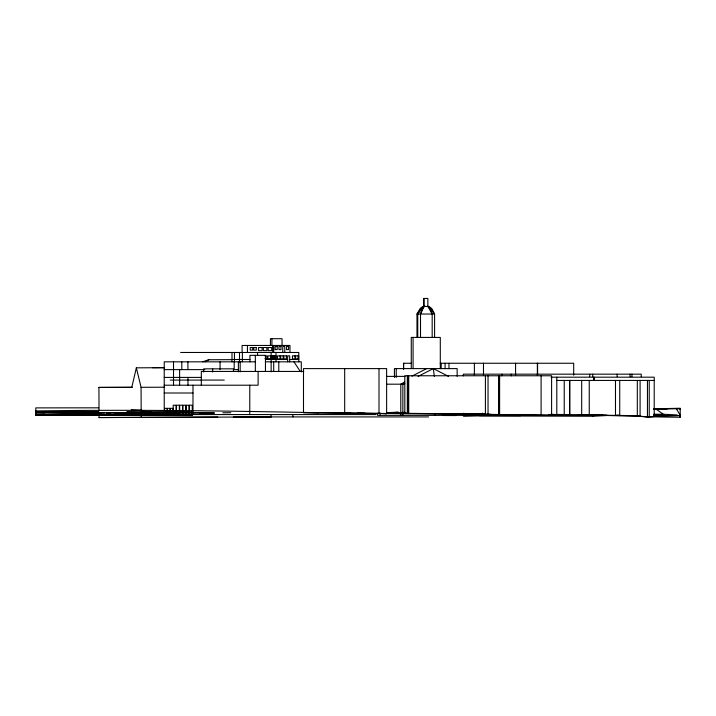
<?xml version="1.0" encoding="UTF-8"?>
<svg xmlns="http://www.w3.org/2000/svg" width="716" height="716" viewBox="0 0 716 716"><rect width="100%" height="100%" fill="white"/><g stroke="black" fill="none" stroke-linecap="round" stroke-linejoin="round"><path stroke-width="1.07" d="M680.191 409.642L680.182 408.254L654.173 408.809M680.191 417.249L680.2 415.513L653.636 415.88L678.007 415.638M680.191 415.942L680.2 414.439L680.191 416.408L680.2 408.523L653.717 408.657M164.599 367.666L136.353 367.836L131.789 387.329L98.933 387.419L99.023 410.85M417.75 337.424L417.75 314.038L419.979 309.115A10.668 6.739 -65 0 1 422.735 306.779L423.711 306.242L428.982 306.716A11.026 9.845 -74.1 0 1 431.963 308.99L434.594 314.038L434.594 337.424M420.516 337.424L420.516 314.038L422.494 308.99A11.026 4.779 -82.1 0 1 424.257 306.716L424.901 306.242M420.516 314.038L423.97 306.242L423.97 298.447M417.75 314.038L423.97 306.242L422.807 306.77A10.668 9.773 46.6 0 0 419.979 309.106L416.972 314.038L416.972 337.424M418.323 312.48L416.972 314.038L434.594 314.038L427.864 306.242L427.864 298.447L423.711 298.447L423.711 306.242L421.688 308.587M404.522 382.102L400.79 384.188L400.79 415.361M205.018 361.84L208.821 359.745L231.886 359.656M411.951 376.142L426.691 368.597M404.826 383.176L402.857 384.188L402.857 415.361M418.09 376.392L433.314 368.597L448.547 376.392M202.682 361.804L208.821 359.745M35.8 412.55L98.253 412.085M96.705 412.416L98.889 412.049M87.603 411.942L84.748 412.398L88.829 412.022M578.242 414.886L637.312 415.674L647.452 417.285L654.218 416.614L654.218 377.189L551.034 377.189M387.669 413.123L404.916 412.335M386.64 412.935L398.391 412.246L386.533 412.595M495.329 414.913L463.27 415.88L593.17 416.265L607.078 415.504M551.034 414.287L569.596 415.146L603.069 415.37M138.233 413.123L190.044 412.282M170.847 412.899L208.463 412.658L165.638 412.353M44.777 414.206L35.8 414.34L78.259 413.705L69.998 413.92M498.533 414.77L551.597 415.164L551.597 375.766L404.817 375.766L404.817 413.302L408.022 413.221M35.8 412.434L90.198 412.067M653.618 408.747L680.2 408.523L676.298 408.612L680.2 415.307M653.833 415.71L667.052 415.54L653.959 415.522M147.004 412.774L114.748 412.774M83.915 415.361L135.378 414.976L63.822 414.922M73.032 412.488L94.539 412.085L98.862 412.362L86.949 412.058L109.951 413.123M657.216 409.203L661.996 409.194M404.817 413.302L491.185 414.269M664.788 415.298L653.681 415.441L664.734 415.405M138.868 412.765L114.524 412.774M35.8 411.986L85.455 411.637L35.8 411.575M653.654 408.747L680.2 408.559M520.622 415.638L479.46 415.638M174.364 411.655L180.888 411.619M165.808 412.837L214.335 412.846M222.846 412.774L230.803 412.747M658.067 415.754L664.708 415.728M98.933 387.419L132.424 387.275M136.353 367.836L141.07 387.302L164.51 387.213M133.283 412.837L148.427 412.792L124.414 412.837L147.281 413.776L172.332 413.687M41.591 415.029L35.8 415.047L131.413 415.173M456.199 415.549L443.052 415.513M99.041 415.316L99.05 417.553L217.816 417.07M99.05 417.553L271.051 416.918L271.042 414.716M680.2 417.231C636.613 417.016 593.036 414 549.387 415.352C485.367 413.893 421.375 414.125 357.329 413.105M152.436 367.711L164.483 367.684M98.656 407.825L35.8 407.887L35.8 415.45L151.157 414.985L134.787 414.886M94.458 412.667L67.304 412.55L102.111 412.685M35.8 414.483L69.004 414.296L35.8 414.412M233.353 417.016L271.051 416.918M180.656 352.478L298.769 352.478L298.769 361.831M264.992 355.852L266.844 355.852L266.844 358.707L264.992 358.707M231.993 359.486L249.965 359.486M265.726 359.486L287.644 359.486M289.667 359.486L298.769 359.486M255.344 361.831L164.224 361.831L164.224 410.25M265.726 361.831L301.293 361.831L301.293 371.962M411.396 363.254L403.52 363.254L403.52 369.161M440.17 363.254L573.686 363.254L573.686 375.229M164.224 369.617L204.758 369.617M238.518 369.617L234.186 369.617L234.186 361.831M303.781 371.443L201.321 371.443L201.321 385.208M386.434 376.392L404.961 376.392M164.224 377.413L201.473 377.413M170.247 380.08L224.278 380.08M556.797 380.429L654.218 380.429M386.604 384.188L404.594 384.188M164.224 385.208L258.118 385.208L258.118 371.443M164.224 393.003L192.98 393.003M658.111 408.755L655.516 408.755L663.311 414.242L677.175 414.949M653.762 408.97L667.052 408.979L653.977 408.952M35.8 410.948C130.16 409.463 224.529 410.832 318.88 412.729M35.8 411.664L85.455 411.637M174.203 412.631L179.967 412.622L165.772 412.3M441.208 413.508L484.437 413.794M70.329 414.036L100.016 414.009L70.186 413.946M653.744 414.242L663.311 414.242M164.224 414.564L376.168 414.564M251.45 416.918L428.624 416.918M104.384 412.711L82.68 412.685L104.697 412.711M199.871 413.177L214.352 413.195M80.541 413.973L100.016 414.009M109.127 415.155L35.8 415.119L73.972 415.271M151.201 412.094L180.047 412.031L151.98 412.13L141.258 411.082M379.006 413.445L303.495 412.658L303.495 368.606L386.631 368.606L386.631 413.687L379.006 413.445L379.006 368.606M662.354 415.898L664.582 415.898M174.713 411.906L192.327 411.986M568.083 414.564L556.797 414.439L556.797 377.189M635.683 415.665L640.041 415.692M116.261 415.352L109.494 415.316L192.488 415.432L140.139 414.895L167.195 415.325M303.495 412.658L365.142 413.257M616.637 415.325L618.848 415.343M615.805 415.378L619.089 415.405M153.143 414.636L175.304 414.815M153.734 414.671L163.552 414.752M63.957 414.922L74.634 415.029L59.142 414.913M583.782 414.85L578.349 414.752M589.277 414.922L606.971 415.235M151.515 412.783L165.7 413.329L160.536 412.801M344.691 412.998L350.724 413.123M126.83 411.539L151.309 411.852M551.597 415.164L548.358 414.886M640.444 415.826L639.934 415.808M378.692 413.374L380.554 413.436M131.225 409.776L141.124 410.187M386.631 413.687L383.087 413.508M654.048 409.078L656.133 409.221M151.72 412.792L156.714 413.177M173.737 412.747L175.894 413.051M143.307 413.141L141.195 412.819L147.281 413.776M145.42 413.454L147.532 413.767M93.062 413.177L94.789 413.884M427.604 306.242L428.768 306.77A10.668 9.773 -46.6 0 1 431.596 309.106L432.312 310.153M293.963 361.831L300.281 371.443M432.178 314.038L427.864 306.242L428.383 306.77A10.668 3.106 73.3 0 1 429.985 309.106L432.178 314.038L432.178 337.424M432.929 311.317L433.189 311.952M433.314 368.597L434.326 376.392M141.07 387.302L141.159 410.742M141.177 415.208L141.186 417.437M649.233 380.429L649.233 417.321M647.452 380.429L647.452 417.285M641.232 376.714L641.232 374.173L463.27 374.173L463.27 375.909M640.095 380.429L640.095 416.318M637.312 380.429L637.312 415.674M631.951 374.173L631.951 376.714M630.08 374.173L630.08 376.705M619.734 380.429L619.734 415.683M617.138 374.173L617.138 376.679M615.483 380.429L615.483 415.477M594.253 377.189L594.253 379.561M593.725 377.189L593.725 379.561M593.17 414.51L593.17 416.265M592.696 374.173L592.696 376.661M589.733 374.173L589.733 376.652M589.25 380.429L589.25 415.217M581.687 380.429L581.687 414.886M569.784 380.429L569.784 415.137M569.596 380.429L569.596 415.146M564.226 380.429L564.226 414.555M541.099 375.766L541.099 415.164M537.591 363.254L537.591 375.229M537.358 363.254L537.358 375.229M515.583 363.254L515.583 375.274M511.331 374.173L511.331 375.855M501.835 374.173L501.835 375.855M499.625 375.766L499.625 414.913M498.533 375.766L498.533 413.955M488.035 375.766L488.035 414.063M485.412 375.766L485.412 413.767M483.479 363.254L483.479 375.282M482.45 413.132L482.45 415.361L377.556 415.361L377.556 413.132M474.386 363.254L474.386 375.229M463.78 413.132L463.78 415.361M457.148 376.392L457.148 368.597L394.426 368.597L394.426 377.502M448.977 363.254L448.977 368.704M445.084 363.254L445.084 368.704M441.19 363.254L441.19 368.695M440.295 368.597L440.295 337.424L411.27 337.424L411.27 368.597M435.337 413.409L435.337 415.361M413.078 337.424L413.078 368.597M408.711 375.766L408.711 413.615M408.129 375.766L408.129 413.606M407.323 375.766L407.323 413.463M403.645 363.254L403.645 369.161M396.234 368.597L396.234 377.502M380.053 413.132L380.053 415.361M344.682 368.606L344.682 412.89M298.133 355.852L298.133 358.967M292.88 414.743L292.88 416.918M289.971 352.478L289.971 345.461L242.106 345.461L242.106 352.478M289.667 361.831L289.667 355.852L287.644 355.852L287.644 361.831M284.789 352.478L284.789 346.499L282.766 346.499L282.766 352.478M282.041 345.461L282.041 338.704L270.433 338.704L270.433 345.461M278.793 361.831L278.793 371.443M276.018 352.478L276.018 361.831M273.789 345.461L273.789 352.478M273.7 361.831L273.7 371.443M272.715 345.461L272.715 352.478M271.928 338.704L271.928 345.461M271.14 352.478L271.14 371.846M265.448 371.443L265.448 355.333L249.947 355.333L249.947 361.831M257.545 352.478L257.545 355.592M255.344 355.333L255.344 371.443M249.777 385.208L249.777 414.564M247.432 345.461L247.432 352.478M242.375 352.478L242.375 361.831M240.173 361.831L240.173 371.846M239.502 352.478L239.502 361.831M238.374 361.831L238.374 371.846M234.445 352.478L234.445 361.831M233.425 371.443L233.425 368.838L203.711 368.838L203.711 372.06M231.993 352.478L231.993 361.831M220.063 361.831L220.063 369.617M212.697 368.838L212.697 372.06M192.98 385.208L192.98 414.564M192.264 414.564L192.264 405.211L189.382 405.211L189.382 414.564M189.024 414.564L189.024 405.211L186.151 405.211L186.151 414.564M188.496 412.488L188.496 414.564M187.914 361.831L187.914 369.617M187.959 377.413L187.959 385.208M185.793 414.564L185.793 405.211L182.92 405.211L182.92 414.564M182.553 414.564L182.553 405.211L179.68 405.211L179.68 414.564M181.81 361.831L181.81 369.617M179.618 369.617L179.618 385.208M179.322 414.564L179.322 405.211L176.449 405.211L176.449 411.449M176.091 411.449L176.091 405.211L173.209 405.211L173.209 411.449M173.514 361.831L173.514 385.208M172.851 411.449L172.851 408.335L170.336 408.335L170.336 411.449M169.978 411.449L169.978 408.335L167.463 408.335L167.463 410.411M167.105 410.411L167.105 408.335L164.591 408.335L164.591 410.411M116.332 412.783L106.156 412.864L134.823 412.926L116.332 412.783M273.494 346.499L273.011 346.499L273.011 349.614L273.494 349.614L273.494 346.499M277.199 346.499L275.186 346.499L275.186 349.614L277.199 349.614L277.199 346.499M280.994 346.499L278.971 346.499L278.971 349.614L280.994 349.614L280.994 346.499M288.584 346.499L286.561 346.499L286.561 349.614L288.584 349.614L288.584 346.499M252.739 347.537L250.215 347.537L250.215 350.133L252.739 350.133L252.739 347.537M256.283 347.537L253.75 347.537L253.75 350.133L256.283 350.133L256.283 347.537M262.092 347.537L258.557 347.537L258.557 350.652L262.092 350.652L262.092 347.537M266.898 347.537L263.363 347.537L263.363 350.652L266.898 350.652L266.898 347.537M271.704 347.537L268.16 347.537L268.16 350.652L271.704 350.652L271.704 347.537M270.639 355.852L267.856 355.852L267.856 358.707L270.639 358.707L270.639 355.852M271.91 355.852L271.373 355.852L271.373 358.707L271.91 358.707L271.91 355.852M272.689 355.852L272.152 355.852L272.152 358.707L272.689 358.707L272.689 355.852M273.467 355.852L272.93 355.852L272.93 358.707L273.467 358.707L273.467 355.852M274.246 355.852L273.709 355.852L273.709 358.707L274.246 358.707L274.246 355.852M275.025 355.852L274.488 355.852L274.488 358.707L275.025 358.707L275.025 355.852M275.803 355.852L275.266 355.852L275.266 358.707L275.803 358.707L275.803 355.852M280.063 355.852L277.531 355.852L277.531 358.967L280.063 358.967L280.063 355.852M283.223 355.852L280.69 355.852L280.69 358.967L283.223 358.967L283.223 355.852M286.382 355.852L283.849 355.852L283.849 358.967L286.382 358.967L286.382 355.852M294.974 355.852L292.45 355.852L292.45 358.967L294.974 358.967L294.974 355.852M298.644 355.852L295.61 355.852L295.61 358.967L298.644 358.967L298.644 355.852M192.488 415.432L137.588 415.137L192.488 415.432"/></g></svg>
